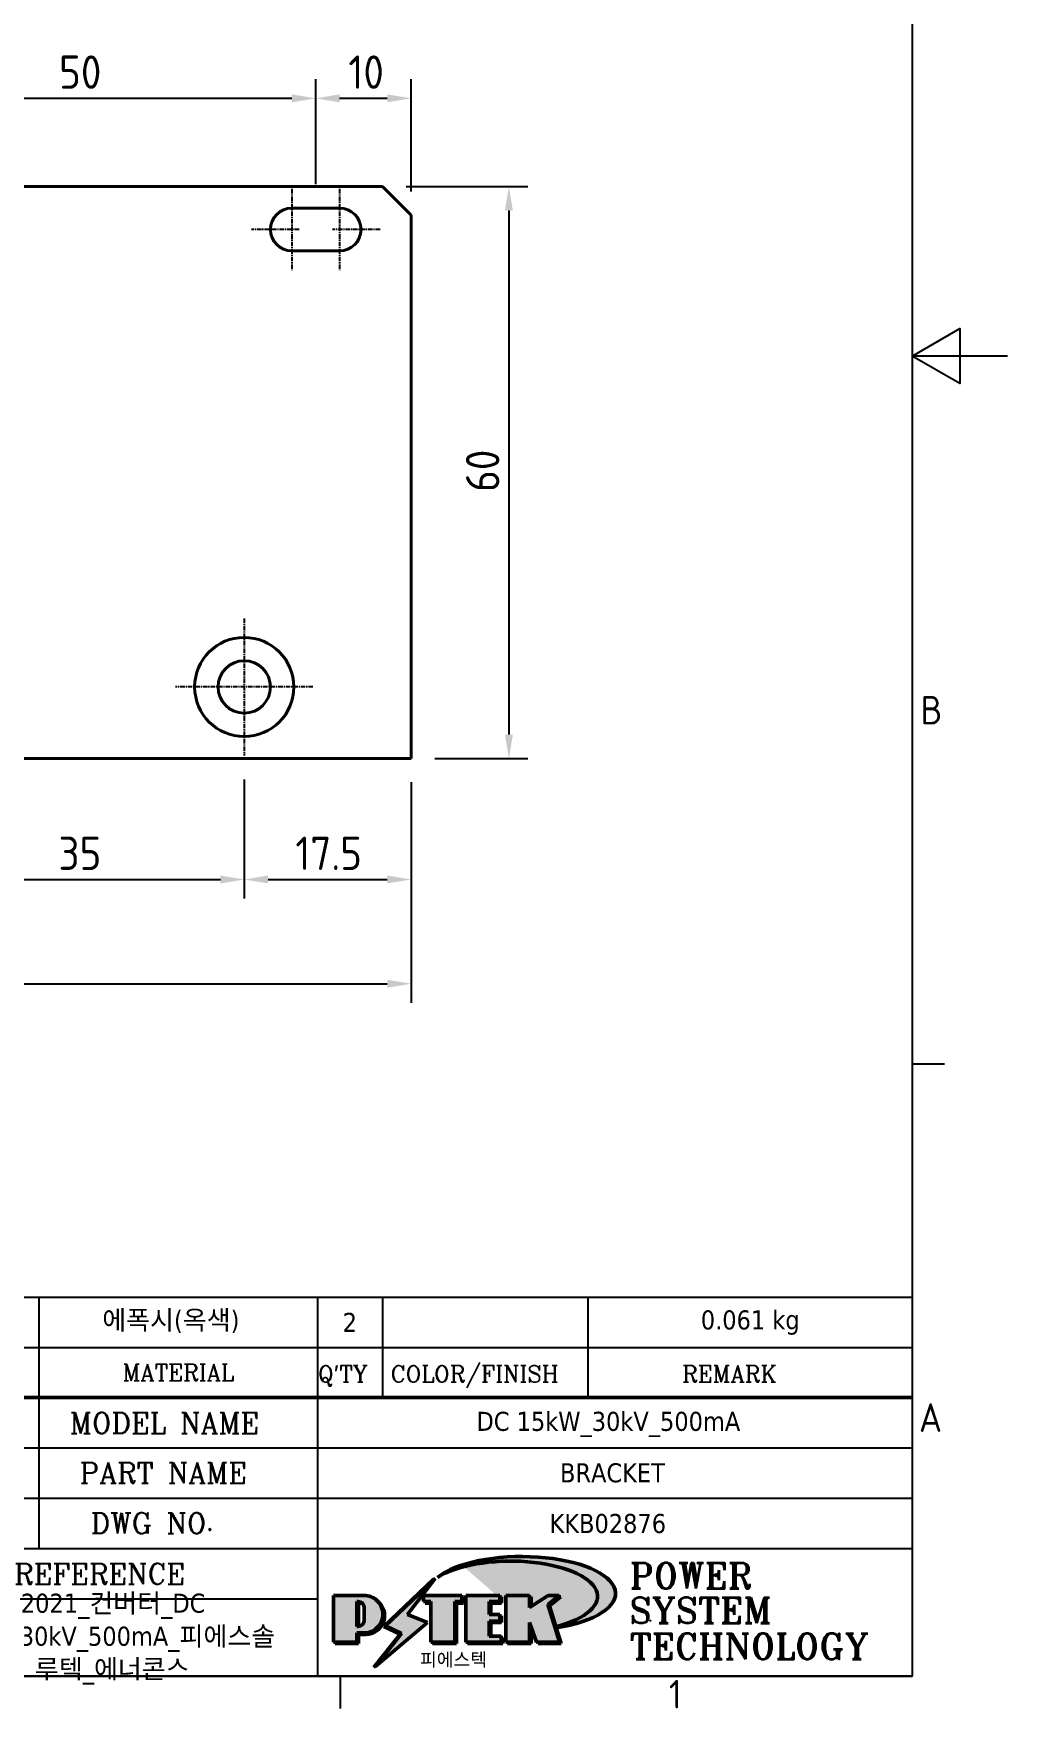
# Model space of a CAD drawing. Header units: millimetres. Extents: x 0 to 420, y 0 to 297.
# Drawn here: x 317.8 to 420, y 6.6 to 182.3 of the extents above; entities that cross this region are included whole.
import ezdxf
from ezdxf.enums import TextEntityAlignment as Align

# ---------------------------------------------------------------- set-up
doc = ezdxf.new("R2010")
doc.units = ezdxf.units.MM
doc.linetypes.add('CHAIN', pattern=[0.7087, 0.4724, -0.0591, 0.1181, -0.0591])
doc.layers.get('0').update_dxf_attribs({"color": 3, "lineweight": 25, "true_color": 0x00ff00})
for name, color, linetype, lineweight, true_color in [('가시적인 것(ISO)', 3, 'Continuous', 40, 0x00ff00), ('제목(ISO)', 5, 'Continuous', 50, 0x0000ff), ('중심 표식(ISO)', 1, 'Continuous', 25, 0xff0000), ('치수(ISO)', 2, 'Continuous', 25, 0xffff00)]:
    doc.layers.add(name, color=color, linetype=linetype, lineweight=lineweight, true_color=true_color)
doc.layers.add('경계(ISO)', color=7, linetype='Continuous', lineweight=25)
doc.layers.add('해치(ISO)', color=7, linetype='Continuous', lineweight=18)
doc.styles.add('HAN_370', font='', dxfattribs={"width": 2})
doc.styles.add('RC_284', font='ROMANC.shx')
doc.styles.add('RC_292', font='ROMANC.shx')
doc.styles.add('ROMANT_294', font='romant.shx')
doc.styles.add('문자 텍스트_PSTEK_POSCO', font='isocp.shx')
doc.styles.add('치수 텍스트_PSTEK_POSCO', font='isocp.shx')
doc.styles.add('텍스트 스타일198', font='tahoma.ttf')
doc.styles.get('HAN_370').set_extended_font_data('GulimChe')
doc.dimstyles.new('치수_PSTEK_POSCO', dxfattribs={"dimtxt": 3.5, "dimasz": 2.5, "dimexe": 2, "dimexo": 2.5, "dimgap": 1, "dimtad": 1, "dimrnd": 1e-08, "dimdsep": 46, "dimtxsty": '치수 텍스트_PSTEK_POSCO', "dimcen": 0.09, "dimdle": 10, "dimclrd": 7, "dimclre": 7, "dimclrt": 2, "dimadec": 1, "dimazin": 2, "dimtfac": 1, "dimtmove": 0, "dimatfit": 3, "dimfxl": 1, "dimtolj": 1, "dimlwd": -1, "dimlwe": -1, "dimarcsym": 0})

# ---------------------------------------------------------------- blocks, each defined once
blk = doc.blocks.new('경계 Default Border')
at = {"layer": '경계(ISO)'}
for p, q in [((410, 74.25000190734863), (413.4000015258789, 74.25000190734863)), ((350, 10), (350, 6.599999666213989))]:
    blk.add_line(p, q, dxfattribs=at)
at = {"layer": '경계(ISO)', "flags": 128}
for points in [[(10, 10), (10, 287.0000076293945), (410, 287.0000076293945), (410, 10), (10, 10)], [(420, 148.5000038146973), (410, 148.5000038146973), (415, 151.3867473602295), (415, 145.6132507324219), (410, 148.5000038146973)]]:
    blk.add_lwpolyline(points, dxfattribs=at)
at = {"layer": '경계(ISO)', "color": 2, "true_color": 0xffff00, "char_height": 3.00000011920929, "attachment_point": 7, "style": '문자 텍스트_PSTEK_POSCO'}
for s, insert in [('B', (410.878270202895, 109.8463944559917)), ('A', (410.7144008173592, 35.61784856929444)), ('1', (384.4860661041481, 6.59999988079071))]:
    blk.add_mtext(s, dxfattribs=dict(at, insert=insert))
blk = doc.blocks.new('제목 블록 PSTEK')
at = {"true_color": 0x848484}
for points in [[(317.2195697678507, 17.0593801673321), (322.0326348870767, 21.62682475217465), (322.2781991042243, 21.94392121864296), (317.0471853425802, 16.97985676345368), (318.7512090904202, 16.1899260703855), (316.0018030350395, 12.71868385740789), (316.3356552234328, 13.00206718743325), (318.9235935156908, 16.2694494742633)], [(321.9846681452406, 19.60711530335299), (321.4042753185749, 19.60711530335299), (321.4042753185749, 19.45905590879572), (321.9846681452406, 19.45905590879572)], [(324.6615819988275, 19.45905590879572), (325.4196460989604, 19.45905590879572), (325.4196460989604, 20.11051724484596), (325.2419748254881, 20.11051724484596), (325.2419748254881, 19.60711530335299), (324.4839107253602, 19.60711530335299), (324.4839107253602, 15.3430047401139), (322.1623394187076, 15.3430047401139), (322.1623394187076, 15.19494534555726), (324.6615819988275, 15.19494534555726)], [(328.2914414389548, 19.45905590879572), (329.4054050004294, 19.45905590879572), (329.4054050004294, 20.11051724484596), (329.2277337269622, 20.11051724484596), (329.2277337269622, 19.60711530335299), (328.1137701654877, 19.60711530335299), (328.1137701654877, 18.25543873810179), (328.2914414389548, 18.25543873810179)], [(332.5088862584528, 20.1105172448466), (332.3312149849806, 20.1105172448466), (332.3312149849806, 18.99741471888368), (332.5088862584528, 19.11081371413894)], [(335.6156307331414, 20.11051724484596), (335.2535118015555, 20.11051724484596), (334.2514536401189, 19.30614745124769), (335.4855464857051, 15.3430047401139), (333.1954852176545, 15.3430047401139), (333.2478643833523, 15.19494534555726), (335.6632177591723, 15.19494534555726), (334.4291249135862, 19.15808805669106)], [(328.2914414389548, 17.41554667867274), (329.4054050004294, 17.41554667867274), (329.4054050004294, 18.10737934354514), (329.2277337269622, 18.10737934354514), (329.2277337269622, 17.56360607323003), (328.1137701654877, 17.56360607323003), (328.1137701654877, 15.9944660761648), (328.2914414389548, 15.9944660761648)], [(329.5356972676428, 15.8464066816075), (329.3580259941756, 15.8464066816075), (329.3580259941756, 15.3430047401139), (325.8342124037171, 15.3430047401139), (325.8342124037171, 15.19494534555726), (329.5356972676428, 15.19494534555726)], [(332.5088862584528, 16.92964231796647), (332.3312149849806, 17.43186301645164), (332.3312149849806, 15.3430047401139), (330.0369607660135, 15.3430047401139), (330.0369607660135, 15.19494534555726), (332.5088862584528, 15.19494534555726)]]:
    blk.add_hatch(color=252, dxfattribs=at).paths.add_polyline_path(points)
at = {"true_color": 0x0000ff}
blk.add_hatch(color=5, dxfattribs=at).paths.add_polyline_path([(321.6183518841322, 17.4193704504104), (319.5281351041078, 18.24969419629727), (322.4505835294948, 22.02344462252142), (317.2195697678507, 17.0593801673321), (318.9235935156908, 16.2694494742633), (316.1741874603099, 12.79820726128571)])
at = {"true_color": 0xff0000}
h = blk.add_hatch(color=1, dxfattribs=at)
edge = h.paths.add_edge_path(flags=0)
edge.add_line((314.2242174273352, 19.60711530335299), (314.2242174273352, 17.00126995915134))
edge.add_line((314.2242174273352, 17.00126995915134), (314.3485873187598, 17.00126995915134))
edge.add_arc((314.3485873187598, 17.6527312952023), 0.6514613360509371, 270, 360)
edge.add_line((315.0000486548106, 17.6527312952023), (315.0000486548106, 18.95565396730211))
edge.add_arc((314.3485873187598, 18.95565396730212), 0.6514613360508712, 0, 90)
edge.add_line((314.3485873187598, 19.60711530335299), (314.2242174273352, 19.60711530335299))
edge = h.paths.add_edge_path()
edge.add_arc((314.9847713324306, 18.28938669179658), 1.969189947606664, 269.9999999999959, 450)
edge.add_line((314.9847713324306, 20.25857663940318), (311.7664314776902, 20.25857663940324))
edge.add_line((311.7664314776902, 20.25857663940324), (311.7664314776902, 15.3430047401139))
edge.add_line((311.7664314776902, 15.3430047401139), (314.2242174273352, 15.3430047401139))
edge.add_line((314.2242174273352, 15.3430047401139), (314.2242174273352, 16.32019674418991))
edge.add_line((314.2242174273352, 16.32019674418991), (314.9847713324307, 16.32019674418991))
at = {"true_color": 0x848484}
h = blk.add_hatch(color=252, dxfattribs=at)
edge = h.paths.add_edge_path()
edge.add_arc((314.9847713324309, 18.28938669179657), 1.969189947606666, 270, 406.8278729790604)
edge.add_arc((315.1624426058984, 18.1413272972396), 1.969189947606962, -90, 53.560984836317004, ccw=False)
edge.add_line((315.1624426058984, 16.17213734963263), (314.4018887008024, 16.17213734963263))
edge.add_line((314.4018887008024, 16.17213734963263), (314.4018887008024, 15.19494534555726))
edge.add_line((314.4018887008024, 15.19494534555726), (311.9441027511573, 15.19494534555726))
edge.add_line((311.9441027511573, 15.19494534555726), (311.9441027511573, 15.3430047401139))
edge.add_line((311.9441027511573, 15.3430047401139), (314.2242174273352, 15.3430047401139))
edge.add_line((314.2242174273352, 15.3430047401139), (314.2242174273352, 16.32019674418991))
edge.add_line((314.2242174273352, 16.32019674418991), (314.9847713324309, 16.32019674418991))
h = blk.add_hatch(color=252, dxfattribs=at)
edge = h.paths.add_edge_path()
edge.add_line((314.4018887008024, 19.45905590879572), (314.5262585922315, 19.45905590879572))
edge.add_arc((314.5262585922314, 18.80759457274939), 0.6514613360463194, 60.4189348879147, 90.00000000000318, ccw=False)
edge.add_arc((314.3485873187602, 18.95565396730057), 0.6514613360524251, 39.96992292766206, 90.00000000009999)
edge.add_line((314.3485873187591, 19.60711530335307), (314.2242174273352, 19.60711530335298))
edge.add_line((314.2242174273352, 19.60711530335299), (314.2242174273352, 17.00126995915134))
edge.add_line((314.2242174273352, 17.00126995915134), (314.3485873187591, 17.00126995915134))
edge.add_arc((314.3485873187568, 17.652731295233), 0.6514613360816299, 270.0000000002, 274.6930825552478)
edge.add_line((314.4018887008024, 17.0034541317032), (314.4018887008024, 19.45905590879572))
at = {"true_color": 0xff0000}
for points in [[(324.4839107253602, 19.60711530335299), (325.2419748254881, 19.60711530335299), (325.2419748254881, 20.25857663940324), (321.2266040451076, 20.25857663940324), (321.2266040451076, 19.60711530335299), (321.9846681452406, 19.60711530335299), (321.9846681452406, 15.3430047401139), (324.4839107253602, 15.3430047401139)], [(329.2277337269622, 20.25857663940324), (325.65654113025, 20.25857663940324), (325.65654113025, 15.3430047401139), (329.3580259941756, 15.3430047401139), (329.3580259941756, 15.9944660761648), (328.1137701654877, 15.9944660761648), (328.1137701654877, 17.56360607323003), (329.2277337269622, 17.56360607323003), (329.2277337269622, 18.25543873810179), (328.1137701654877, 18.25543873810179), (328.1137701654877, 19.60711530335299), (329.2277337269622, 19.60711530335299)], [(332.3312149849806, 20.25857663940324), (329.8592894925411, 20.25857663940324), (329.8592894925411, 15.3430047401139), (332.3312149849806, 15.3430047401139), (332.3312149849806, 17.4318630164523), (333.0701931098801, 15.3430047401139), (335.4855464857051, 15.3430047401139), (334.2514536401189, 19.30614745124769), (335.4379594596742, 20.25857663940324), (334.3071782107978, 20.25857663940324), (332.3312149849806, 18.99741471888304)]]:
    blk.add_hatch(color=1, dxfattribs=at).paths.add_polyline_path(points)
at = {"layer": '해치(ISO)', "true_color": 0x27d1fc}
h = blk.add_hatch(color=140, dxfattribs=at)
edge = h.paths.add_edge_path()
edge.add_ellipse((330.3660919371412, 20.15576403068321), major_axis=(9.100907360794343, 0), ratio=0.4069904968023172, start_angle=301.3098473703837, end_angle=507.7436900681698)
edge.add_ellipse((331.5340919371412, 20.4634168429492), major_axis=(-9.82350664112931, 0), ratio=0.3942600559756514, start_angle=111.51207141178469, end_angle=334.47025347086895, ccw=False)
edge.add_line((335.1363447531188, 16.8601935978785), (335.0955236905705, 16.99119398620872))
at = {"color": 180, "true_color": 0x3f00ff}
for p, q in [((182.4757929790549, 51.56524660363496), (372.4757929537551, 51.56524660363496)), ((280.8758854511282, 51.56524660363496), (280.8758854511282, 41.00524660363494)), ((310.0881549537552, 51.56524660363496), (310.0881549537553, 41.00524660363494)), ((316.9044520275131, 51.56524660363496), (316.9044520275127, 41.00524660363494)), ((338.4566026226726, 51.56524660363496), (338.4566026226727, 41.00524660363494)), ((372.4757929537551, 51.56524660363496), (372.4757929537551, 11.79100474011389)), ((182.475792979055, 46.2852466036349), (372.4757929537551, 46.28524660363492)), ((280.8758854511282, 41.00524660363494), (280.8758854511282, 25.16524660363502)), ((310.088154953755, 41.00524660363494), (310.088154953755, 11.79100474011392)), ((206.451475290024, 35.72524660363497), (372.4757929537551, 35.72524660363497)), ((255.917593136736, 30.44524660363498), (372.4757929537552, 30.44524660363501)), ((255.9175931367359, 25.16524660363502), (372.4757929537552, 25.165246603635)), ((255.9175931367359, 19.88524660363481), (310.0881549537553, 19.88524660363481)), ((182.475792979055, 11.79100474011392), (372.4757929537551, 11.79100474011389))]:
    blk.add_line(p, q, dxfattribs=at)
at = {"color": 7, "lineweight": 50}
blk.add_line((206.451475290024, 41.00524660363494), (372.4757929537551, 41.00524660363496), dxfattribs=at)
at = {"color": 7}
for p, q in [((322.2781991042243, 21.94392121864296), (317.0471853425802, 16.97985676345368)), ((322.4505835294948, 22.02344462252142), (317.2195697678507, 17.0593801673321)), ((317.2195697678507, 17.0593801673321), (322.0326348870767, 21.62682475217465)), ((319.5281351041078, 18.24969419629727), (322.4505835294948, 22.02344462252142)), ((322.0326348870767, 21.62682475217465), (322.2781991042243, 21.94392121864296)), ((311.7664314776902, 20.25900474011391), (311.7664314776902, 15.34300474011391)), ((314.9847713324309, 20.25857663940324), (311.7664314776902, 20.25857663940324)), ((314.9847713324309, 20.25857663940324), (311.7664314776902, 20.25857663940324)), ((311.7664314776902, 20.25857663940324), (311.7664314776902, 15.3430047401139)), ((314.2242174273352, 17.00126995915134), (314.2242174273352, 19.60711530335299)), ((314.2242174273352, 19.60711530335299), (314.3485873187591, 19.60711530335299)), ((314.3485873187591, 19.60711530335299), (314.2242174273352, 19.60711530335299)), ((314.2242174273352, 19.60711530335299), (314.2242174273352, 17.00126995915134)), ((314.2242174273352, 17.00126995915134), (314.2242174273352, 19.60711530335299)), ((314.2242174273352, 19.60711530335299), (314.3485873187591, 19.60711530335299)), ((314.4018887008024, 19.45905590879572), (314.5262585922314, 19.45905590879572)), ((314.4018887008024, 17.0034541317032), (314.4018887008024, 19.45905590879572)), ((325.2419748254881, 20.25857663940324), (321.2266040451076, 20.25857663940324)), ((321.2266040451076, 20.25857663940324), (321.2266040451076, 19.60711530335299)), ((325.2419748254881, 20.25857663940324), (321.2266040451076, 20.25857663940324)), ((321.2266040451076, 20.25857663940324), (321.2266040451076, 19.60711530335299)), ((321.2266040451076, 19.60711530335299), (321.9846681452406, 19.60711530335299)), ((321.2266040451076, 19.60711530335299), (321.9846681452406, 19.60711530335299)), ((321.4042753185749, 19.60711530335299), (321.4042753185749, 19.45905590879572)), ((321.9846681452406, 19.60711530335299), (321.4042753185749, 19.60711530335299)), ((321.4042753185749, 19.45905590879572), (321.9846681452406, 19.45905590879572)), ((321.9846681452406, 19.60711530335299), (321.9846681452406, 15.3430047401139)), ((321.9846681452406, 19.45905590879572), (321.9846681452406, 19.60711530335299)), ((321.9846681452406, 19.60711530335299), (321.9846681452406, 15.3430047401139)), ((324.4839107253602, 19.60711530335299), (325.2419748254881, 19.60711530335299)), ((324.4839107253602, 15.3430047401139), (324.4839107253602, 19.60711530335299)), ((325.2419748254881, 19.60711530335299), (324.4839107253602, 19.60711530335299)), ((324.4839107253602, 19.60711530335299), (324.4839107253602, 15.3430047401139)), ((324.4839107253602, 19.60711530335299), (325.2419748254881, 19.60711530335299)), ((324.4839107253602, 15.3430047401139), (324.4839107253602, 19.60711530335299)), ((324.6615819988275, 19.45905590879572), (325.4196460989604, 19.45905590879572)), ((324.6615819988275, 15.19494534555726), (324.6615819988275, 19.45905590879572)), ((325.2419748254881, 19.60711530335299), (325.2419748254881, 20.25857663940324)), ((325.2419748254881, 19.60711530335299), (325.2419748254881, 20.25857663940324)), ((325.4196460989604, 20.11051724484596), (325.2419748254881, 20.11051724484596)), ((325.2419748254881, 20.11051724484596), (325.2419748254881, 19.60711530335299)), ((325.4196460989604, 19.45905590879572), (325.4196460989604, 20.11051724484596)), ((329.2277337269622, 20.25857663940324), (325.65654113025, 20.25857663940324)), ((325.65654113025, 20.25857663940324), (325.65654113025, 15.3430047401139)), ((325.65654113025, 20.25857663940324), (325.65654113025, 15.3430047401139)), ((329.2277337269622, 20.25857663940324), (325.65654113025, 20.25857663940324)), ((328.1137701654877, 18.25543873810179), (328.1137701654877, 19.60711530335299)), ((328.1137701654877, 19.60711530335299), (329.2277337269622, 19.60711530335299)), ((329.2277337269622, 19.60711530335299), (328.1137701654877, 19.60711530335299)), ((328.1137701654877, 19.60711530335299), (328.1137701654877, 18.25543873810179)), ((328.1137701654877, 18.25543873810179), (328.1137701654877, 19.60711530335299)), ((328.1137701654877, 19.60711530335299), (329.2277337269622, 19.60711530335299)), ((328.2914414389548, 18.25543873810179), (328.2914414389548, 19.45905590879572)), ((328.2914414389548, 19.45905590879572), (329.4054050004294, 19.45905590879572)), ((329.2277337269622, 19.60711530335299), (329.2277337269622, 20.25857663940324)), ((329.2277337269622, 19.60711530335299), (329.2277337269622, 20.25857663940324)), ((329.4054050004294, 20.11051724484596), (329.2277337269622, 20.11051724484596)), ((329.2277337269622, 20.11051724484596), (329.2277337269622, 19.60711530335299)), ((329.4054050004294, 19.45905590879572), (329.4054050004294, 20.11051724484596)), ((332.3312149849806, 20.25857663940324), (329.8592894925411, 20.25857663940324)), ((329.8592894925411, 20.25857663940324), (329.8592894925411, 15.3430047401139)), ((329.8592894925411, 20.25857663940324), (329.8592894925411, 15.3430047401139)), ((332.3312149849806, 20.25857663940324), (329.8592894925411, 20.25857663940324)), ((334.3071782107978, 20.25857663940324), (332.3312149849806, 18.99741471888304)), ((332.3312149849806, 18.99741471888304), (332.3312149849806, 20.25857663940324)), ((334.3071782107978, 20.25857663940324), (332.3312149849806, 18.99741471888304)), ((332.3312149849806, 18.99741471888304), (332.3312149849806, 20.25857663940324)), ((332.5088862584528, 20.1105172448466), (332.3312149849806, 20.1105172448466)), ((332.3312149849806, 20.1105172448466), (332.3312149849806, 18.99741471888368)), ((332.5088862584528, 19.11081371413894), (332.5088862584528, 20.1105172448466)), ((334.2514536401189, 19.30614745124769), (335.4379594596742, 20.25857663940324)), ((334.2514536401189, 19.30614745124769), (335.4379594596742, 20.25857663940324)), ((335.2535118015555, 20.11051724484596), (334.2514536401189, 19.30614745124769)), ((335.4379594596742, 20.25857663940324), (334.3071782107978, 20.25857663940324)), ((335.4379594596742, 20.25857663940324), (334.3071782107978, 20.25857663940324)), ((334.4291249135862, 19.15808805669104), (335.6156307331414, 20.11051724484596)), ((335.6156307331414, 20.11051724484596), (335.2535118015555, 20.11051724484596)), ((315.0000486548106, 18.95565396730275), (315.0000486548106, 17.65273129520161)), ((315.0000486548106, 18.95565396730275), (315.0000486548106, 17.65273129520161)), ((321.6183518841322, 17.4193704504104), (319.5281351041078, 18.24969419629727)), ((329.2277337269622, 18.25543873810179), (328.1137701654877, 18.25543873810179)), ((328.1137701654877, 18.25543873810179), (328.2914414389548, 18.25543873810179)), ((329.2277337269622, 18.25543873810179), (328.1137701654877, 18.25543873810179)), ((329.2277337269622, 17.56360607323003), (329.2277337269622, 18.25543873810179)), ((329.2277337269622, 17.56360607323003), (329.2277337269622, 18.25543873810179)), ((329.4054050004294, 18.10737934354514), (329.2277337269622, 18.10737934354514)), ((329.2277337269622, 18.10737934354514), (329.2277337269622, 17.56360607323003)), ((329.4054050004294, 17.41554667867274), (329.4054050004294, 18.10737934354514)), ((332.3312149849806, 18.99741471888368), (332.5088862584528, 19.11081371413894)), ((335.4855464857051, 15.3430047401139), (334.2514536401189, 19.30614745124769)), ((334.2514536401189, 19.30614745124769), (335.4855464857051, 15.3430047401139)), ((335.4855464857051, 15.3430047401139), (334.2514536401189, 19.30614745124769)), ((335.6632177591723, 15.19494534555726), (334.4291249135862, 19.15808805669104)), ((345.0447381189468, 17.50375595811051), (344.9867755289346, 17.689895936919)), ((314.3485873187591, 17.00126995915134), (314.2242174273352, 17.00126995915134)), ((314.2242174273352, 17.00126995915134), (314.3485873187591, 17.00126995915134)), ((314.3485873187591, 17.00126995915134), (314.2242174273352, 17.00126995915134)), ((314.2242174273352, 16.32019674418991), (314.9847713324309, 16.32019674418991)), ((314.2242174273352, 15.3430047401139), (314.2242174273352, 16.32019674418991)), ((314.9847713324309, 16.32019674418991), (314.2242174273352, 16.32019674418991)), ((314.2242174273352, 16.32019674418991), (314.2242174273352, 15.3430047401139)), ((314.2242174273352, 16.32019674418991), (314.9847713324309, 16.32019674418991)), ((314.2242174273352, 15.3430047401139), (314.2242174273352, 16.32019674418991)), ((314.4018887008024, 16.17213734963263), (315.162442605898, 16.17213734963263)), ((314.4018887008024, 15.19494534555726), (314.4018887008024, 16.17213734963263)), ((318.7512090904202, 16.1899260703855), (316.0018030350395, 12.71868385740789)), ((316.1741874603099, 12.79820726128571), (321.6183518841322, 17.4193704504104)), ((318.9235935156908, 16.2694494742633), (316.1741874603099, 12.79820726128571)), ((316.3356552234328, 13.00206718743325), (318.9235935156908, 16.2694494742633)), ((317.0471853425802, 16.97985676345368), (318.7512090904202, 16.1899260703855)), ((318.9235935156908, 16.2694494742633), (317.2195697678507, 17.0593801673321)), ((317.2195697678507, 17.0593801673321), (318.9235935156908, 16.2694494742633)), ((328.1137701654877, 17.56360607323003), (329.2277337269622, 17.56360607323003)), ((328.1137701654877, 15.9944660761648), (328.1137701654877, 17.56360607323003)), ((329.2277337269622, 17.56360607323003), (328.1137701654877, 17.56360607323003)), ((328.1137701654877, 17.56360607323003), (328.1137701654877, 15.9944660761648)), ((328.1137701654877, 17.56360607323003), (329.2277337269622, 17.56360607323003)), ((328.1137701654877, 15.9944660761648), (328.1137701654877, 17.56360607323003)), ((329.3580259941756, 15.9944660761648), (328.1137701654877, 15.9944660761648)), ((328.1137701654877, 15.9944660761648), (328.2914414389548, 15.9944660761648)), ((329.3580259941756, 15.9944660761648), (328.1137701654877, 15.9944660761648)), ((328.2914414389548, 15.9944660761648), (328.2914414389548, 17.41554667867274)), ((328.2914414389548, 17.41554667867274), (329.4054050004294, 17.41554667867274)), ((329.3580259941756, 15.3430047401139), (329.3580259941756, 15.9944660761648)), ((329.3580259941756, 15.3430047401139), (329.3580259941756, 15.9944660761648)), ((329.5356972676428, 15.8464066816075), (329.3580259941756, 15.8464066816075)), ((329.3580259941756, 15.8464066816075), (329.3580259941756, 15.3430047401139)), ((329.5356972676428, 15.19494534555726), (329.5356972676428, 15.8464066816075)), ((332.3312149849806, 17.4318630164523), (333.0701931098801, 15.3430047401139)), ((332.3312149849806, 15.3430047401139), (332.3312149849806, 17.4318630164523)), ((332.5088862584528, 16.92964231796647), (332.3312149849806, 17.43186301645164)), ((332.3312149849806, 17.43186301645164), (332.3312149849806, 15.3430047401139)), ((332.3312149849806, 17.4318630164523), (333.0701931098801, 15.3430047401139)), ((332.3312149849806, 15.3430047401139), (332.3312149849806, 17.4318630164523)), ((332.5088862584528, 15.19494534555726), (332.5088862584528, 16.92964231796647)), ((311.7664314776902, 15.3430047401139), (314.2242174273352, 15.3430047401139)), ((311.7664314776902, 15.3430047401139), (314.2242174273352, 15.3430047401139)), ((314.2242174273352, 15.3430047401139), (311.9441027511573, 15.3430047401139)), ((311.9441027511573, 15.3430047401139), (311.9441027511573, 15.19494534555726)), ((311.9441027511573, 15.19494534555726), (314.4018887008024, 15.19494534555726)), ((321.9846681452406, 15.3430047401139), (324.4839107253602, 15.3430047401139)), ((321.9846681452406, 15.3430047401139), (324.4839107253602, 15.3430047401139)), ((324.4839107253602, 15.3430047401139), (322.1623394187076, 15.3430047401139)), ((322.1623394187076, 15.3430047401139), (322.1623394187076, 15.19494534555726)), ((322.1623394187076, 15.19494534555726), (324.6615819988275, 15.19494534555726)), ((325.65654113025, 15.3430047401139), (329.3580259941756, 15.3430047401139)), ((325.65654113025, 15.3430047401139), (329.3580259941756, 15.3430047401139)), ((329.3580259941756, 15.3430047401139), (325.8342124037171, 15.3430047401139)), ((325.8342124037171, 15.3430047401139), (325.8342124037171, 15.19494534555726)), ((325.8342124037171, 15.19494534555726), (329.5356972676428, 15.19494534555726)), ((329.8592894925411, 15.3430047401139), (332.3312149849806, 15.3430047401139)), ((329.8592894925411, 15.3430047401139), (332.3312149849806, 15.3430047401139)), ((332.3312149849806, 15.3430047401139), (330.0369607660135, 15.3430047401139)), ((330.0369607660135, 15.3430047401139), (330.0369607660135, 15.19494534555726)), ((330.0369607660135, 15.19494534555726), (332.5088862584528, 15.19494534555726)), ((333.0701931098801, 15.3430047401139), (335.4855464857051, 15.3430047401139)), ((333.0701931098801, 15.3430047401139), (335.4855464857051, 15.3430047401139)), ((335.4855464857051, 15.3430047401139), (333.1954852176545, 15.3430047401139)), ((333.1954852176545, 15.3430047401139), (333.2478643833523, 15.19494534555726)), ((333.2478643833523, 15.19494534555726), (335.6632177591723, 15.19494534555726)), ((316.0018030350395, 12.71868385740789), (316.3356552234328, 13.00206718743325))]:
    blk.add_line(p, q, dxfattribs=at)
at = {"color": 5, "true_color": 0x0000ff}
for p, q in [((322.4505835294948, 22.02344462252142), (317.2195697678507, 17.0593801673321)), ((319.5281351041078, 18.24969419629727), (322.4505835294948, 22.02344462252142)), ((321.6183518841322, 17.4193704504104), (319.5281351041078, 18.24969419629727)), ((316.1741874603099, 12.79820726128571), (321.6183518841322, 17.4193704504104)), ((318.9235935156908, 16.2694494742633), (316.1741874603099, 12.79820726128571)), ((317.2195697678507, 17.0593801673321), (318.9235935156908, 16.2694494742633))]:
    blk.add_line(p, q, dxfattribs=at)
at = {"color": 1, "true_color": 0xff0000}
for p, q in [((314.9847713324309, 20.25857663940324), (311.7664314776902, 20.25857663940324)), ((311.7664314776902, 20.25857663940324), (311.7664314776902, 15.3430047401139)), ((314.2242174273352, 17.00126995915134), (314.2242174273352, 19.60711530335299)), ((314.2242174273352, 19.60711530335299), (314.3485873187591, 19.60711530335299)), ((325.2419748254881, 20.25857663940324), (321.2266040451076, 20.25857663940324)), ((321.2266040451076, 20.25857663940324), (321.2266040451076, 19.60711530335299)), ((321.2266040451076, 19.60711530335299), (321.9846681452406, 19.60711530335299)), ((321.9846681452406, 19.60711530335299), (321.9846681452406, 15.3430047401139)), ((324.4839107253602, 19.60711530335299), (325.2419748254881, 19.60711530335299)), ((324.4839107253602, 15.3430047401139), (324.4839107253602, 19.60711530335299)), ((325.2419748254881, 19.60711530335299), (325.2419748254881, 20.25857663940324)), ((329.2277337269622, 20.25857663940324), (325.65654113025, 20.25857663940324)), ((325.65654113025, 20.25857663940324), (325.65654113025, 15.3430047401139)), ((328.1137701654877, 18.25543873810179), (328.1137701654877, 19.60711530335299)), ((328.1137701654877, 19.60711530335299), (329.2277337269622, 19.60711530335299)), ((329.2277337269622, 19.60711530335299), (329.2277337269622, 20.25857663940324)), ((332.3312149849806, 20.25857663940324), (329.8592894925411, 20.25857663940324)), ((329.8592894925411, 20.25857663940324), (329.8592894925411, 15.3430047401139)), ((334.3071782107978, 20.25857663940324), (332.3312149849806, 18.99741471888304)), ((332.3312149849806, 18.99741471888304), (332.3312149849806, 20.25857663940324)), ((334.2514536401189, 19.30614745124769), (335.4379594596742, 20.25857663940324)), ((335.4379594596742, 20.25857663940324), (334.3071782107978, 20.25857663940324)), ((315.0000486548106, 18.95565396730275), (315.0000486548106, 17.65273129520161)), ((329.2277337269622, 18.25543873810179), (328.1137701654877, 18.25543873810179)), ((329.2277337269622, 17.56360607323003), (329.2277337269622, 18.25543873810179)), ((335.4855464857051, 15.3430047401139), (334.2514536401189, 19.30614745124769)), ((314.3485873187591, 17.00126995915134), (314.2242174273352, 17.00126995915134)), ((314.2242174273352, 16.32019674418991), (314.9847713324309, 16.32019674418991)), ((314.2242174273352, 15.3430047401139), (314.2242174273352, 16.32019674418991)), ((328.1137701654877, 17.56360607323003), (329.2277337269622, 17.56360607323003)), ((328.1137701654877, 15.9944660761648), (328.1137701654877, 17.56360607323003)), ((329.3580259941756, 15.9944660761648), (328.1137701654877, 15.9944660761648)), ((329.3580259941756, 15.3430047401139), (329.3580259941756, 15.9944660761648)), ((332.3312149849806, 17.4318630164523), (333.0701931098801, 15.3430047401139)), ((332.3312149849806, 15.3430047401139), (332.3312149849806, 17.4318630164523)), ((311.7664314776902, 15.3430047401139), (314.2242174273352, 15.3430047401139)), ((321.9846681452406, 15.3430047401139), (324.4839107253602, 15.3430047401139)), ((325.65654113025, 15.3430047401139), (329.3580259941756, 15.3430047401139)), ((329.8592894925411, 15.3430047401139), (332.3312149849806, 15.3430047401139)), ((333.0701931098801, 15.3430047401139), (335.4855464857051, 15.3430047401139))]:
    blk.add_line(p, q, dxfattribs=at)
at = {"color": 7}
for centre, radius, start, end in [((314.3485873187598, 18.95565396730211), 0.6514613360508712, 0, 90), ((314.3485873187602, 18.95565396730057), 0.6514613360524251, 39.96992292766117, 90), ((314.3485873187598, 18.95565396730212), 0.6514613360508712, 0, 90), ((314.5262585922314, 18.80759457274939), 0.6514613360463193, 60.41893488791137, 90), ((314.9847713324309, 18.28938669179658), 1.969189947606665, 270, 90), ((314.9847713324309, 18.28938669179658), 1.969189947606665, 270, 90), ((314.9847713324307, 18.2893866917965), 1.969189947606594, 270, 46.82787297909833), ((315.1624426058984, 18.1413272972396), 1.969189947606961, 270, 53.56098483636067), ((314.3485873187597, 17.65273129520228), 0.6514613360509381, 270, 0), ((314.3485873187598, 17.6527312952023), 0.6514613360509381, 270, 0), ((314.3485873187568, 17.652731295233), 0.6514613360816299, 270, 274.6930825552478)]:
    blk.add_arc(centre, radius, start, end, dxfattribs=at)
at = {"color": 1, "true_color": 0xff0000}
for centre, radius, start, end in [((314.3485873187598, 18.95565396730211), 0.6514613360508712, 0, 90), ((314.9847713324309, 18.28938669179657), 1.969189947606665, 270, 90), ((314.3485873187598, 17.6527312952023), 0.6514613360509381, 270, 0)]:
    blk.add_arc(centre, radius, start, end, dxfattribs=at)
at = {"layer": '제목(ISO)'}
for p, q in [((322.2781991042243, 21.94392121864296), (317.0471853425802, 16.97985676345368)), ((322.4505835294948, 22.02344462252142), (317.2195697678507, 17.0593801673321)), ((317.2195697678507, 17.0593801673321), (322.0326348870767, 21.62682475217465)), ((319.5281351041078, 18.24969419629727), (322.4505835294948, 22.02344462252142)), ((322.0326348870767, 21.62682475217465), (322.2781991042243, 21.94392121864296)), ((314.9847713324306, 20.25857663940324), (311.7664314776902, 20.25857663940324)), ((311.7664314776902, 20.25857663940324), (311.7664314776902, 15.3430047401139)), ((314.2242174273352, 17.00126995915134), (314.2242174273352, 19.60711530335299)), ((314.2242174273352, 19.60711530335299), (314.3485873187598, 19.60711530335299)), ((314.3485873187591, 19.60711530335299), (314.2242174273352, 19.60711530335299)), ((314.2242174273352, 19.60711530335299), (314.2242174273352, 17.00126995915134)), ((314.4018887008024, 19.45905590879572), (314.5262585922314, 19.45905590879572)), ((314.4018887008024, 17.0034541317032), (314.4018887008024, 19.45905590879572)), ((325.2419748254881, 20.25857663940324), (321.2266040451076, 20.25857663940324)), ((321.2266040451076, 20.25857663940324), (321.2266040451076, 19.60711530335299)), ((321.2266040451076, 19.60711530335299), (321.9846681452406, 19.60711530335299)), ((321.9846681452406, 19.60711530335299), (321.4042753185749, 19.60711530335299)), ((321.4042753185749, 19.60711530335299), (321.4042753185749, 19.45905590879572)), ((321.4042753185749, 19.45905590879572), (321.9846681452406, 19.45905590879572)), ((321.9846681452406, 19.60711530335299), (321.9846681452406, 15.3430047401139)), ((321.9846681452406, 19.45905590879572), (321.9846681452406, 19.60711530335299)), ((324.4839107253602, 19.60711530335299), (325.2419748254881, 19.60711530335299)), ((324.4839107253602, 15.3430047401139), (324.4839107253602, 19.60711530335299)), ((325.2419748254881, 19.60711530335299), (324.4839107253602, 19.60711530335299)), ((324.4839107253602, 19.60711530335299), (324.4839107253602, 15.3430047401139)), ((324.6615819988275, 19.45905590879572), (325.4196460989604, 19.45905590879572)), ((324.6615819988275, 15.19494534555726), (324.6615819988275, 19.45905590879572)), ((325.2419748254881, 19.60711530335299), (325.2419748254881, 20.25857663940324)), ((325.4196460989604, 20.11051724484596), (325.2419748254881, 20.11051724484596)), ((325.2419748254881, 20.11051724484596), (325.2419748254881, 19.60711530335299)), ((325.4196460989604, 19.45905590879572), (325.4196460989604, 20.11051724484596)), ((329.2277337269622, 20.25857663940324), (325.65654113025, 20.25857663940324)), ((325.65654113025, 20.25857663940324), (325.65654113025, 15.3430047401139)), ((328.1137701654877, 18.25543873810179), (328.1137701654877, 19.60711530335299)), ((328.1137701654877, 19.60711530335299), (329.2277337269622, 19.60711530335299)), ((329.2277337269622, 19.60711530335299), (328.1137701654877, 19.60711530335299)), ((328.1137701654877, 19.60711530335299), (328.1137701654877, 18.25543873810179)), ((328.2914414389548, 19.45905590879572), (329.4054050004294, 19.45905590879572)), ((328.2914414389548, 18.25543873810179), (328.2914414389548, 19.45905590879572)), ((329.2277337269622, 19.60711530335299), (329.2277337269622, 20.25857663940324)), ((329.4054050004294, 20.11051724484596), (329.2277337269622, 20.11051724484596)), ((329.2277337269622, 20.11051724484596), (329.2277337269622, 19.60711530335299)), ((329.4054050004294, 19.45905590879572), (329.4054050004294, 20.11051724484596)), ((332.3312149849806, 20.25857663940324), (329.8592894925411, 20.25857663940324)), ((329.8592894925411, 20.25857663940324), (329.8592894925411, 15.3430047401139)), ((334.3071782107978, 20.25857663940324), (332.3312149849806, 18.99741471888304)), ((332.3312149849806, 18.99741471888304), (332.3312149849806, 20.25857663940324)), ((332.5088862584528, 20.1105172448466), (332.3312149849806, 20.1105172448466)), ((332.3312149849806, 20.1105172448466), (332.3312149849806, 18.99741471888368)), ((332.5088862584528, 19.11081371413894), (332.5088862584528, 20.1105172448466)), ((334.2514536401189, 19.30614745124769), (335.4379594596742, 20.25857663940324)), ((335.2535118015555, 20.11051724484596), (334.2514536401189, 19.30614745124769)), ((335.4379594596742, 20.25857663940324), (334.3071782107978, 20.25857663940324)), ((334.4291249135862, 19.15808805669106), (335.6156307331414, 20.11051724484596)), ((335.6156307331414, 20.11051724484596), (335.2535118015555, 20.11051724484596)), ((315.0000486548106, 18.95565396730211), (315.0000486548106, 17.6527312952023)), ((321.6183518841322, 17.4193704504104), (319.5281351041078, 18.24969419629727)), ((329.2277337269622, 18.25543873810179), (328.1137701654877, 18.25543873810179)), ((328.1137701654877, 18.25543873810179), (328.2914414389548, 18.25543873810179)), ((329.2277337269622, 17.56360607323003), (329.2277337269622, 18.25543873810179)), ((329.4054050004294, 18.10737934354514), (329.2277337269622, 18.10737934354514)), ((329.2277337269622, 18.10737934354514), (329.2277337269622, 17.56360607323003)), ((329.4054050004294, 17.41554667867274), (329.4054050004294, 18.10737934354514)), ((332.3312149849806, 18.99741471888368), (332.5088862584528, 19.11081371413894)), ((335.4855464857051, 15.3430047401139), (334.2514536401189, 19.30614745124769)), ((334.2514536401189, 19.30614745124769), (335.4855464857051, 15.3430047401139)), ((335.6632177591723, 15.19494534555726), (334.4291249135862, 19.15808805669106)), ((314.3485873187598, 17.00126995915134), (314.2242174273352, 17.00126995915134)), ((314.2242174273352, 17.00126995915134), (314.3485873187591, 17.00126995915134)), ((314.2242174273352, 15.3430047401139), (314.2242174273352, 16.32019674418991)), ((314.2242174273352, 16.32019674418991), (314.9847713324307, 16.32019674418991)), ((314.9847713324309, 16.32019674418991), (314.2242174273352, 16.32019674418991)), ((314.2242174273352, 16.32019674418991), (314.2242174273352, 15.3430047401139)), ((314.4018887008024, 15.19494534555726), (314.4018887008024, 16.17213734963263)), ((314.4018887008024, 16.17213734963263), (315.1624426058984, 16.17213734963263)), ((318.7512090904202, 16.1899260703855), (316.0018030350395, 12.71868385740789)), ((316.1741874603099, 12.79820726128571), (321.6183518841322, 17.4193704504104)), ((318.9235935156908, 16.2694494742633), (316.1741874603099, 12.79820726128571)), ((316.3356552234328, 13.00206718743325), (318.9235935156908, 16.2694494742633)), ((317.0471853425802, 16.97985676345368), (318.7512090904202, 16.1899260703855)), ((317.2195697678507, 17.0593801673321), (318.9235935156908, 16.2694494742633)), ((318.9235935156908, 16.2694494742633), (317.2195697678507, 17.0593801673321)), ((328.1137701654877, 15.9944660761648), (328.1137701654877, 17.56360607323003)), ((328.1137701654877, 17.56360607323003), (329.2277337269622, 17.56360607323003)), ((329.2277337269622, 17.56360607323003), (328.1137701654877, 17.56360607323003)), ((328.1137701654877, 17.56360607323003), (328.1137701654877, 15.9944660761648)), ((329.3580259941756, 15.9944660761648), (328.1137701654877, 15.9944660761648)), ((328.1137701654877, 15.9944660761648), (328.2914414389548, 15.9944660761648)), ((328.2914414389548, 17.41554667867274), (329.4054050004294, 17.41554667867274)), ((328.2914414389548, 15.9944660761648), (328.2914414389548, 17.41554667867274)), ((329.3580259941756, 15.3430047401139), (329.3580259941756, 15.9944660761648)), ((329.5356972676428, 15.8464066816075), (329.3580259941756, 15.8464066816075)), ((329.3580259941756, 15.8464066816075), (329.3580259941756, 15.3430047401139)), ((329.5356972676428, 15.19494534555726), (329.5356972676428, 15.8464066816075)), ((332.3312149849806, 15.3430047401139), (332.3312149849806, 17.4318630164523)), ((332.3312149849806, 17.4318630164523), (333.0701931098801, 15.3430047401139)), ((332.5088862584528, 16.92964231796647), (332.3312149849806, 17.43186301645164)), ((332.3312149849806, 17.43186301645164), (332.3312149849806, 15.3430047401139)), ((332.5088862584528, 15.19494534555726), (332.5088862584528, 16.92964231796647)), ((311.7664314776902, 15.3430047401139), (314.2242174273352, 15.3430047401139)), ((314.2242174273352, 15.3430047401139), (311.9441027511573, 15.3430047401139)), ((311.9441027511573, 15.3430047401139), (311.9441027511573, 15.19494534555726)), ((311.9441027511573, 15.19494534555726), (314.4018887008024, 15.19494534555726)), ((321.9846681452406, 15.3430047401139), (324.4839107253602, 15.3430047401139)), ((324.4839107253602, 15.3430047401139), (322.1623394187076, 15.3430047401139)), ((322.1623394187076, 15.3430047401139), (322.1623394187076, 15.19494534555726)), ((322.1623394187076, 15.19494534555726), (324.6615819988275, 15.19494534555726)), ((325.65654113025, 15.3430047401139), (329.3580259941756, 15.3430047401139)), ((329.3580259941756, 15.3430047401139), (325.8342124037171, 15.3430047401139)), ((325.8342124037171, 15.3430047401139), (325.8342124037171, 15.19494534555726)), ((325.8342124037171, 15.19494534555726), (329.5356972676428, 15.19494534555726)), ((329.8592894925411, 15.3430047401139), (332.3312149849806, 15.3430047401139)), ((332.3312149849806, 15.3430047401139), (330.0369607660135, 15.3430047401139)), ((330.0369607660135, 15.3430047401139), (330.0369607660135, 15.19494534555726)), ((330.0369607660135, 15.19494534555726), (332.5088862584528, 15.19494534555726)), ((333.0701931098801, 15.3430047401139), (335.4855464857051, 15.3430047401139)), ((335.4855464857051, 15.3430047401139), (333.1954852176545, 15.3430047401139)), ((333.1954852176545, 15.3430047401139), (333.2478643833523, 15.19494534555726)), ((333.2478643833523, 15.19494534555726), (335.6632177591723, 15.19494534555726)), ((316.0018030350395, 12.71868385740789), (316.3356552234328, 13.00206718743325))]:
    blk.add_line(p, q, dxfattribs=at)
at = {"layer": '제목(ISO)', "color": 4, "true_color": 0x00ffff}
blk.add_line((335.1363447531188, 16.8601935978785), (335.0955236905705, 16.99119398620872), dxfattribs=at)
at = {"layer": '제목(ISO)'}
for centre, radius, start, end in [((314.3485873187598, 18.95565396730212), 0.6514613360508712, 0, 90), ((314.3485873187602, 18.95565396730057), 0.6514613360524251, 39.96992292766117, 90), ((314.5262585922314, 18.80759457274939), 0.6514613360463193, 60.41893488791137, 90), ((314.9847713324306, 18.28938669179658), 1.969189947606664, 46.82787297909431, 90), ((314.9847713324307, 18.2893866917965), 1.969189947606594, 270, 46.82787297909833), ((314.9847713324309, 18.28938669179657), 1.969189947606666, 270, 46.8278729790603), ((315.1624426058984, 18.1413272972396), 1.969189947606962, 270, 53.56098483631701), ((314.3485873187598, 17.6527312952023), 0.6514613360509371, 270, 0), ((314.3485873187568, 17.652731295233), 0.6514613360816299, 270, 274.6930825552478)]:
    blk.add_arc(centre, radius, start, end, dxfattribs=at)
at = {"layer": '제목(ISO)', "color": 4, "true_color": 0x00ffff}
for centre, major_axis, ratio, start_param, end_param in [((331.5340919371412, 20.4634168429492), (9.82350664112931, 0), 0.3942600559756514, 5.087845455444478, 8.97919982663645), ((330.3660919371412, 20.15576403068321), (9.100907360794343, 0), 0.4069904968023172, 5.258848905294775, 8.861799147915196)]:
    blk.add_ellipse(centre, major_axis=major_axis, ratio=ratio, start_param=start_param, end_param=end_param, dxfattribs=at)
at = {"color": 2, "true_color": 0xffff00, "style": 'RC_284'}
blk.add_text('MATERIAL', height=1.742399930953979, dxfattribs=at).set_placement((295.4820202024417, 43.64524660363492), align=Align.MIDDLE_CENTER)
at = {"color": 2, "true_color": 0xffff00}
for s, height, style, p in [("Q'TY", 1.742399930953979, 'RC_284', (310.1440786515383, 42.62317362549192)), ('COLOR/FINISH', 1.742399930953979, 'RC_284', (317.7725341324144, 42.62317362549192)), ('REMARK', 1.742399930953979, 'RC_284', (348.346649953877, 42.62317362549192)), ('MODEL NAME', 2.178000062704086, 'RC_292', (284.096330289083, 37.25462520371384)), ('PART NAME', 2.178000062704086, 'RC_292', (285.1416959765849, 32.03045329421792)), (' DWG NO.', 2.178000062704086, 'RC_292', (284.8124284083233, 26.75045329421772)), ('REFERENCE', 2.178000062704086, 'RC_292', (278.2741065029841, 21.43214925458022))]:
    blk.add_text(s, height=height, dxfattribs=dict(at, style=style)).set_placement(p)
at = {"color": 7, "style": 'ROMANT_294'}
for s, p in [('POWER', (342.82727231297, 20.97115304607566)), ('SYSTEM', (342.82727231297, 17.3284636719184)), ('TECHNOLOGY', (342.82727231297, 13.57194088644453))]:
    blk.add_text(s, height=2.700000107288361, dxfattribs=at).set_placement(p)
at = {"color": 7, "insert": (320.8519732224835, 14.21236326823155), "char_height": 1.400000005960464, "attachment_point": 1, "line_spacing_factor": 0.3319999873638153, "style": 'HAN_370'}
blk.add_mtext('\\fHY견고딕|b0|i0;\\H1.4000;피에스텍', dxfattribs=at)
at = {"layer": '제목(ISO)', "color": 7, "style": '텍스트 스타일198'}
for tag, p in [('부품_번호_001', (195.7796271768968, 47.68004260673702)), ('설명_001', (231.6641462873181, 48.15254984750509)), ('재질_001', (287.5148121100145, 48.155337874329)), ("3._Q'TY_001", (312.7327037528258, 47.90442725317898)), ('질량\\P3;_001', (350.3046145979153, 48.1643332325385)), ('1._MODEL_NAME_001', (326.7684841840689, 37.52172745615292)), ('제목_001', (335.5349605824892, 32.12134217035067)), ('부품_번호_001', (334.4388674301287, 26.8052465951949)), ('설계자_001', (209.9396160013646, 25.23446884679021)), ('프로젝트_001', (278.9744245225954, 18.43951439740151)), ('시트_크기_001', (260.807090429518, 14.83812566343425)), ('프로젝트_002', (270.9791918143218, 14.97568842208535)), ('작성_날짜_001', (207.6736656800234, 13.26600473167383)), ('프로젝트_003', (280.4473441481205, 11.5491460676562))]:
    blk.add_attdef(tag, p, '', height=2.000000029802322, dxfattribs=at)
for tag, p in [('4._COLOR', (327.6805273250926, 48.92524660363493)), ('점검자', (231.1845342133799, 26.23312567187446)), ('엔지니어링_승인자', (247.673240162284, 26.23312567187446)), ('점검_날짜', (231.1845342133799, 14.26600474011394)), ('엔지니어링_승인_날짜', (247.6732401622839, 14.26600474011394))]:
    blk.add_attdef(tag, text='', height=2.000000029802322, dxfattribs=at).set_placement(p, align=Align.MIDDLE_CENTER)
blk = doc.blocks.new('*D25')
at = {"layer": 'Defpoints', "color": 0, "transparency": 16777216}
for p in [(304.9330079079049, 106.5826620546647), (339.9330079079049, 106.5826620546646), (339.9330079079049, 93.5809743817426)]:
    blk.add_point(p, dxfattribs=at)
at = {"layer": '치수(ISO)', "color": 7, "transparency": 16777216}
for p, q in [((304.9330079079049, 104.0826620546647), (304.9330079079049, 91.5809743817426)), ((339.9330079079049, 104.0826620546646), (339.9330079079049, 91.5809743817426)), ((307.4330079079049, 93.5809743817426), (337.4330079079049, 93.5809743817426))]:
    blk.add_line(p, q, dxfattribs=at)
for points in [[(307.4330079079049, 93.99764104840928), (307.4330079079049, 93.16430771507594), (304.9330079079049, 93.5809743817426)], [(337.4330079079049, 93.99764104840928), (337.4330079079049, 93.16430771507594), (339.9330079079049, 93.5809743817426)]]:
    blk.add_solid(points, dxfattribs=at)
at = {"layer": '치수(ISO)', "color": 2, "transparency": 16777216, "insert": (320.4455205344895, 96.3309743817426), "char_height": 3.5, "attachment_point": 4, "style": '치수 텍스트_PSTEK_POSCO'}
blk.add_mtext('\\A1;35', dxfattribs=at)
blk = doc.blocks.new('*D26')
at = {"layer": 'Defpoints', "color": 0, "transparency": 16777216}
for p in [(339.9330079079049, 106.5826620546646), (357.4330079079049, 106.2826620546646), (357.4330079079049, 93.5809743817426)]:
    blk.add_point(p, dxfattribs=at)
at = {"layer": '치수(ISO)', "color": 7, "transparency": 16777216}
for p, q in [((339.9330079079049, 104.0826620546646), (339.9330079079049, 91.5809743817426)), ((357.4330079079049, 103.7826620546646), (357.4330079079049, 91.5809743817426)), ((342.4330079079049, 93.5809743817426), (354.9330079079049, 93.5809743817426))]:
    blk.add_line(p, q, dxfattribs=at)
for points in [[(342.4330079079049, 93.99764104840928), (342.4330079079049, 93.16430771507594), (339.9330079079049, 93.5809743817426)], [(354.9330079079049, 93.99764104840928), (354.9330079079049, 93.16430771507594), (357.4330079079049, 93.5809743817426)]]:
    blk.add_solid(points, dxfattribs=at)
at = {"layer": '치수(ISO)', "color": 2, "transparency": 16777216, "insert": (345.2955205344895, 96.3309743817426), "char_height": 3.5, "attachment_point": 4, "style": '치수 텍스트_PSTEK_POSCO'}
blk.add_mtext('\\A1;17.5', dxfattribs=at)
blk = doc.blocks.new('*D34')
at = {"layer": 'Defpoints', "color": 0, "transparency": 16777216}
for p in [(347.4330079079049, 175.5464338494285), (297.4330079079049, 164.0326620546647), (347.4330079079049, 164.0326620546647)]:
    blk.add_point(p, dxfattribs=at)
at = {"layer": '치수(ISO)', "color": 7, "transparency": 16777216}
for p, q in [((297.4330079079049, 166.5326620546647), (297.4330079079049, 177.5464338494285)), ((347.4330079079049, 166.5326620546647), (347.4330079079049, 177.5464338494285)), ((299.9330079079049, 175.5464338494285), (344.9330079079049, 175.5464338494285))]:
    blk.add_line(p, q, dxfattribs=at)
for points in [[(299.9330079079049, 175.9631005160952), (299.9330079079049, 175.1297671827618), (297.4330079079049, 175.5464338494285)], [(344.9330079079049, 175.9631005160952), (344.9330079079049, 175.1297671827618), (347.4330079079049, 175.5464338494285)]]:
    blk.add_solid(points, dxfattribs=at)
at = {"layer": '치수(ISO)', "color": 2, "transparency": 16777216, "insert": (320.506629955149, 178.2964338494285), "char_height": 3.5, "attachment_point": 4, "style": '치수 텍스트_PSTEK_POSCO'}
blk.add_mtext('\\A1;50', dxfattribs=at)
blk = doc.blocks.new('*D35')
at = {"layer": 'Defpoints', "color": 0, "transparency": 16777216}
for p in [(357.4330079079049, 175.5464338494285), (347.4330079079049, 164.0326620546647), (357.4330079079049, 163.2826620546647)]:
    blk.add_point(p, dxfattribs=at)
at = {"layer": '치수(ISO)', "color": 7, "transparency": 16777216}
for p, q in [((347.4330079079049, 166.5326620546647), (347.4330079079049, 177.5464338494285)), ((357.4330079079049, 165.7826620546647), (357.4330079079049, 177.5464338494285)), ((349.9330079079049, 175.5464338494285), (354.9330079079049, 175.5464338494285))]:
    blk.add_line(p, q, dxfattribs=at)
for points in [[(349.9330079079049, 175.9631005160952), (349.9330079079049, 175.1297671827618), (347.4330079079049, 175.5464338494285)], [(354.9330079079049, 175.9631005160952), (354.9330079079049, 175.1297671827618), (357.4330079079049, 175.5464338494285)]]:
    blk.add_solid(points, dxfattribs=at)
at = {"layer": '치수(ISO)', "color": 2, "transparency": 16777216, "insert": (350.8566299551491, 178.2964338494285), "char_height": 3.5, "attachment_point": 4, "style": '치수 텍스트_PSTEK_POSCO'}
blk.add_mtext('\\A1;10', dxfattribs=at)
blk = doc.blocks.new('*D36')
at = {"layer": 'Defpoints', "color": 0, "transparency": 16777216}
for p in [(52.43300790790491, 106.2826620546647), (357.4330079079049, 106.2826620546646), (357.4330079079049, 82.64311287997972)]:
    blk.add_point(p, dxfattribs=at)
at = {"layer": '치수(ISO)', "color": 7, "transparency": 16777216}
for p, q in [((52.43300790790491, 103.7826620546647), (52.43300790790491, 80.64311287997972)), ((357.4330079079049, 103.7826620546646), (357.4330079079049, 80.64311287997972)), ((54.93300790790491, 82.64311287997972), (354.9330079079049, 82.64311287997972))]:
    blk.add_line(p, q, dxfattribs=at)
for points in [[(54.93300790790491, 83.0597795466464), (54.93300790790491, 82.22644621331305), (52.43300790790491, 82.64311287997972)], [(354.9330079079049, 83.0597795466464), (354.9330079079049, 82.22644621331305), (357.4330079079049, 82.64311287997972)]]:
    blk.add_solid(points, dxfattribs=at)
at = {"layer": '치수(ISO)', "color": 2, "transparency": 16777216, "insert": (201.7105205344896, 85.39311287997972), "char_height": 3.5, "attachment_point": 4, "style": '치수 텍스트_PSTEK_POSCO'}
blk.add_mtext('\\A1;305', dxfattribs=at)
blk = doc.blocks.new('*D42')
at = {"layer": 'Defpoints', "color": 0, "transparency": 16777216}
for p in [(354.4330079079049, 166.2826620546647), (357.4330079079049, 106.2826620546646), (367.6973501552606, 106.2826620546646)]:
    blk.add_point(p, dxfattribs=at)
at = {"layer": '치수(ISO)', "color": 7, "transparency": 16777216}
for p, q in [((356.9330079079049, 166.2826620546647), (369.6973501552606, 166.2826620546647)), ((367.6973501552606, 163.7826620546647), (367.6973501552606, 108.7826620546646)), ((359.9330079079049, 106.2826620546646), (369.6973501552606, 106.2826620546646))]:
    blk.add_line(p, q, dxfattribs=at)
for points in [[(367.2806834885939, 163.7826620546647), (368.1140168219273, 163.7826620546647), (367.6973501552606, 166.2826620546647)], [(367.2806834885939, 108.7826620546646), (368.1140168219272, 108.7826620546646), (367.6973501552606, 106.2826620546646)]]:
    blk.add_solid(points, dxfattribs=at)
at = {"layer": '치수(ISO)', "color": 2, "transparency": 16777216, "insert": (364.9473501552606, 134.2515596924599), "char_height": 3.5, "attachment_point": 4, "rotation": 90, "style": '치수 텍스트_PSTEK_POSCO'}
blk.add_mtext('\\A1;60', dxfattribs=at)

msp = doc.modelspace()

# ---------------------------------------------------------------- linework, layer by layer
at = {"layer": '가시적인 것(ISO)'}
for p, q in [((354.4330079079049, 166.2826620546647), (55.43300790790489, 166.2826620546647)), ((354.4330079079049, 166.2826620546647), (357.4330079079049, 163.2826620546647)), ((344.9330079079049, 164.0326620546647), (349.9330079079049, 164.0326620546647)), ((357.4330079079049, 106.2826620546646), (357.4330079079049, 163.2826620546647)), ((349.9330079079049, 159.5326620546647), (344.9330079079049, 159.5326620546647)), ((52.43300790790492, 106.2826620546647), (357.4330079079049, 106.2826620546646))]:
    msp.add_line(p, q, dxfattribs=at)
for radius in [5.2, 2.75]:
    msp.add_circle((339.9330079079049, 113.7826620546646), radius, dxfattribs=at)
for centre, radius, start, end in [((344.9330079079049, 161.7826620546647), 2.249999999999961, 90, 270), ((349.9330079079049, 161.7826620546647), 2.249999999999965, 270, 90)]:
    msp.add_arc(centre, radius, start, end, dxfattribs=at)
at = {"layer": '중심 표식(ISO)', "linetype": 'CHAIN'}
for p, q in [((344.9330079079049, 166.0326620546647), (344.9330079079049, 157.5326620546647)), ((349.9330079079049, 166.0326620546647), (349.9330079079049, 157.5326620546647)), ((345.6830079079049, 161.7826620546647), (340.6830079079049, 161.7826620546647)), ((354.1830079079049, 161.7826620546647), (349.1830079079049, 161.7826620546647)), ((339.9330079079049, 120.9826620546646), (339.9330079079049, 106.5826620546646)), ((347.1330079079048, 113.7826620546646), (332.7330079079048, 113.7826620546646))]:
    msp.add_line(p, q, dxfattribs=at)

# ---------------------------------------------------------------- block references
msp.add_blockref('경계 Default Border', (0, 0))
ref = msp.add_blockref('제목 블록 PSTEK', (37.52420704624484, -1.791004740113895))
ref.add_attrib('프로젝트_001', '2021_컨버터_DC', (316.4986315688402, 16.64850965728762), dxfattribs={"layer": '제목(ISO)', "color": 7, "height": 2.000000029802322, "style": '텍스트 스타일198'})
ref.add_attrib("3._Q'TY_001", '2', (350.2569107990707, 46.11342251306508), dxfattribs={"layer": '제목(ISO)', "color": 7, "height": 2.000000029802322, "style": '텍스트 스타일198'})
ref.add_attrib('재질_001', '에폭시(옥색)', (325.0390191562594, 46.36433313421511), dxfattribs={"layer": '제목(ISO)', "color": 7, "height": 2.000000029802322, "style": '텍스트 스타일198'})
ref.add_attrib('부품_번호_001', 'KKB02876', (371.9630744763735, 25.014241855081), dxfattribs={"layer": '제목(ISO)', "color": 7, "height": 2.000000029802322, "style": '텍스트 스타일198'})
ref.add_attrib('1._MODEL_NAME_001', 'DC 15kW_30kV_500mA', (364.2926912303137, 35.73072271603903), dxfattribs={"layer": '제목(ISO)', "color": 7, "height": 2.000000029802322, "style": '텍스트 스타일198'})
ref.add_attrib('질량\\P3;_001', '0.061 kg', (387.8288216441601, 46.3733284924246), dxfattribs={"layer": '제목(ISO)', "color": 7, "height": 2.000000029802322, "style": '텍스트 스타일198'})
ref.add_attrib('제목_001', 'BRACKET', (373.0591676287341, 30.33033743023677), dxfattribs={"layer": '제목(ISO)', "color": 7, "height": 2.000000029802322, "style": '텍스트 스타일198'})
ref.add_attrib('프로젝트_002', '15kW_30kV_500mA_피에스솔', (308.5033988605666, 13.18468368197146), dxfattribs={"layer": '제목(ISO)', "color": 7, "height": 2.000000029802322, "style": '텍스트 스타일198'})
ref.add_attrib('프로젝트_003', '루텍_에너콘스', (317.9715511943653, 9.758141327542308), dxfattribs={"layer": '제목(ISO)', "color": 7, "height": 2.000000029802322, "style": '텍스트 스타일198'})

# ---------------------------------------------------------------- dimensions: what is measured, and where the dimension line sits
at = {"layer": '치수(ISO)', "color": 7}
for base, p1, p2, angle, picture, middle in [((347.4330079079049, 175.5464338494285), (297.4330079079049, 164.0326620546647), (347.4330079079049, 164.0326620546647), 180, '*D34', (322.4330079079049, 175.5464338494285)), ((367.6973501552606, 106.2826620546646), (354.4330079079049, 166.2826620546647), (357.4330079079049, 106.2826620546646), 90, '*D42', (367.6973501552606, 136.2826620546647)), ((357.4330079079049, 82.64311287997972), (52.43300790790491, 106.2826620546647), (357.4330079079049, 106.2826620546646), 180, '*D36', (204.9330079079049, 82.64311287997972)), ((339.9330079079049, 93.5809743817426), (304.9330079079049, 106.5826620546647), (339.9330079079049, 106.5826620546646), 180, '*D25', (322.4430079079048, 93.5809743817426)), ((357.4330079079049, 93.5809743817426), (339.9330079079049, 106.5826620546646), (357.4330079079049, 106.2826620546646), 180, '*D26', (348.6930079079048, 93.5809743817426))]:
    dim = msp.add_linear_dim(base=base, p1=p1, p2=p2, angle=angle, dimstyle='치수_PSTEK_POSCO', override={"dimdec": 2, "dimtp": 0, "dimtm": -0, "dimtdec": 2, "dimtofl": 0, "dimatfit": 1}, dxfattribs=at)
    dim.commit()
    dim.dimension.update_dxf_attribs({"geometry": picture, "text_midpoint": middle, "dimtype": 160})
dim = msp.add_linear_dim(base=(357.4330079079049, 175.5464338494285), p1=(347.4330079079049, 164.0326620546647), p2=(357.4330079079049, 163.2826620546647), dimstyle='치수_PSTEK_POSCO', override={"dimdec": 2, "dimtp": 0, "dimtm": -0, "dimtdec": 2, "dimtofl": 0, "dimatfit": 1}, dxfattribs=at)
dim.commit()
dim.dimension.update_dxf_attribs({"geometry": '*D35', "text_midpoint": (352.4330079079049, 175.5464338494285), "dimtype": 160})

doc.saveas('drawing.dxf')
